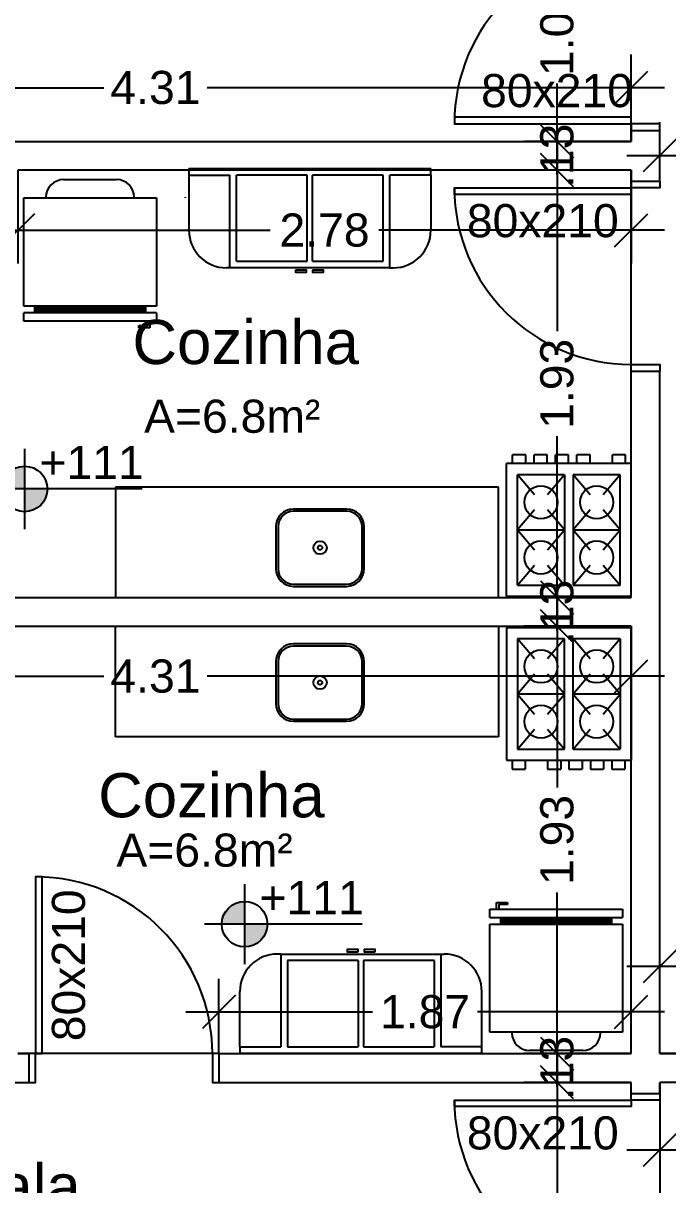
# Model space of a CAD drawing. Extents: x -120 to 178, y 5 to 129.
# Drawn here: x 14.4 to 17.32, y 86.52 to 91.78 of the extents above; entities that cross this region are included whole.
import ezdxf
from ezdxf.enums import TextEntityAlignment as Align

# ---------------------------------------------------------------- set-up
doc = ezdxf.new("R2010")
doc.units = 0
doc.header["$MEASUREMENT"] = 0
doc.layers.get('0').update_dxf_attribs({"linetype": 'CONTINUOUS'})
doc.layers.get('DEFPOINTS').update_dxf_attribs({"linetype": 'CONTINUOUS'})
for name, color, linetype in [('cota', 1, 'CONTINUOUS'), ('janela-porta', 6, 'CONTINUOUS'), ('moveis', 253, 'CONTINUOUS'), ('nivel', 4, 'CONTINUOUS'), ('parede', 2, 'CONTINUOUS'), ('piso', 4, 'CONTINUOUS'), ('texto', 7, 'CONTINUOUS'), ('vegetacao', 82, 'CONTINUOUS')]:
    doc.layers.add(name, color=color, linetype=linetype)
doc.styles.get("Standard").update_dxf_attribs({"font": 'arial.ttf'})
doc.dimstyles.new('cotass', dxfattribs={"dimtxt": 0.15, "dimasz": 0.15, "dimexe": 0.15, "dimexo": 0, "dimgap": 0.05, "dimtad": 0, "dimzin": 4, "dimdsep": 46, "dimtxsty": 'Standard', "dimblk": 'OBLIQUE', "dimcen": 0, "dimdle": 0.15, "dimclrd": 256, "dimclrt": 4, "dimadec": 0, "dimazin": 1, "dimtfac": 1, "dimtix": 1, "dimtofl": 0, "dimtmove": 0, "dimatfit": 3, "dimldrblk": 'OPEN30', "dimfxl": 0, "dimtolj": 1, "dimtzin": 0, "dimlwd": -1, "dimarcsym": 0})

# ---------------------------------------------------------------- blocks, each defined once
blk = doc.blocks.new('_Oblique')
at = {"color": 0, "linetype": 'ByBlock', "lineweight": -2}
blk.add_line((-0.5, -0.5), (0.5, 0.5), dxfattribs=at)
blk = doc.blocks.new('*D91')
at = {"layer": 'cota', "transparency": 16777216}
for p, q in [((16.8189, 87.1337), (16.8189, 85.4135)), ((16.8189, 83.2037), (16.8189, 84.9239))]:
    blk.add_line(p, q, dxfattribs=at)
at = {"layer": 'cota', "color": 0, "lineweight": -2, "transparency": 16777216}
for p, q in [((17.1544, 86.9837), (16.6689, 86.9837)), ((17.1544, 83.3537), (16.6689, 83.3537))]:
    blk.add_line(p, q, dxfattribs=at)
at = {"layer": 'DEFPOINTS', "color": 0, "transparency": 16777216}
for p in [(16.8189, 86.9837), (17.1544, 86.9837), (17.1544, 83.3537)]:
    blk.add_point(p, dxfattribs=at)
at = {"layer": 'cota', "transparency": 16777216, "xscale": 0.15, "yscale": 0.15, "zscale": 0.15}
for p, rotation in [((16.8189, 86.9837), 90), ((16.8189, 83.3537), 270)]:
    blk.add_blockref('_Oblique', p, dxfattribs=dict(at, rotation=rotation))
at = {"layer": 'cota', "color": 4, "transparency": 16777216, "insert": (16.8189, 85.1687), "char_height": 0.15, "attachment_point": 5, "rotation": 90}
blk.add_mtext('\\A1;3.63', dxfattribs=at)
blk = doc.blocks.new('_Open30')
at = {"color": 0, "linetype": 'ByBlock', "lineweight": -2}
for p, q in [((-1, 0.268), (0, 0)), ((0, 0), (-1, -0.268)), ((0, 0), (-1, 0))]:
    blk.add_line(p, q, dxfattribs=at)
blk = doc.blocks.new('*D92')
at = {"layer": 'cota', "transparency": 16777216}
for p, q in [((16.8189, 87.1137), (16.8189, 87.2637)), ((16.8189, 86.9837), (16.8189, 86.8337))]:
    blk.add_line(p, q, dxfattribs=at)
at = {"layer": 'cota', "color": 0, "lineweight": -2, "transparency": 16777216}
for p, q in [((17.1544, 87.1137), (16.6689, 87.1137)), ((17.1544, 86.9837), (16.6689, 86.9837))]:
    blk.add_line(p, q, dxfattribs=at)
at = {"layer": 'DEFPOINTS', "color": 0, "transparency": 16777216}
for p in [(16.8189, 87.1137), (17.1544, 87.1137), (17.1544, 86.9837)]:
    blk.add_point(p, dxfattribs=at)
at = {"layer": 'cota', "transparency": 16777216, "xscale": 0.15, "yscale": 0.15, "zscale": 0.15}
for p, rotation in [((16.8189, 87.1137), 270), ((16.8189, 86.9837), 90)]:
    blk.add_blockref('_Oblique', p, dxfattribs=dict(at, rotation=rotation))
at = {"layer": 'cota', "color": 4, "transparency": 16777216, "insert": (16.8189, 87.0487), "char_height": 0.15, "attachment_point": 5, "rotation": 90}
blk.add_mtext('\\A1;.13', dxfattribs=at)
blk = doc.blocks.new('*D93')
at = {"layer": 'cota', "transparency": 16777216}
for p, q in [((16.8189, 89.1987), (16.8189, 88.319)), ((16.8189, 86.9637), (16.8189, 87.8435))]:
    blk.add_line(p, q, dxfattribs=at)
at = {"layer": 'cota', "color": 0, "lineweight": -2, "transparency": 16777216}
for p, q in [((17.1544, 89.0487), (16.6689, 89.0487)), ((17.1544, 87.1137), (16.6689, 87.1137))]:
    blk.add_line(p, q, dxfattribs=at)
at = {"layer": 'DEFPOINTS', "color": 0, "transparency": 16777216}
for p in [(16.8189, 89.0487), (17.1544, 89.0487), (17.1544, 87.1137)]:
    blk.add_point(p, dxfattribs=at)
at = {"layer": 'cota', "transparency": 16777216, "xscale": 0.15, "yscale": 0.15, "zscale": 0.15}
for p, rotation in [((16.8189, 89.0487), 90), ((16.8189, 87.1137), 270)]:
    blk.add_blockref('_Oblique', p, dxfattribs=dict(at, rotation=rotation))
at = {"layer": 'cota', "color": 4, "transparency": 16777216, "insert": (16.8189, 88.0812), "char_height": 0.15, "attachment_point": 5, "rotation": 90}
blk.add_mtext('\\A1;1.93', dxfattribs=at)
blk = doc.blocks.new('*D94')
at = {"layer": 'cota', "transparency": 16777216}
for p, q in [((16.8189, 89.1787), (16.8189, 89.3287)), ((16.8189, 89.0487), (16.8189, 88.8987))]:
    blk.add_line(p, q, dxfattribs=at)
at = {"layer": 'cota', "color": 0, "lineweight": -2, "transparency": 16777216}
for p, q in [((17.1544, 89.1787), (16.6689, 89.1787)), ((17.1544, 89.0487), (16.6689, 89.0487))]:
    blk.add_line(p, q, dxfattribs=at)
at = {"layer": 'DEFPOINTS', "color": 0, "transparency": 16777216}
for p in [(16.8189, 89.1787), (17.1544, 89.1787), (17.1544, 89.0487)]:
    blk.add_point(p, dxfattribs=at)
at = {"layer": 'cota', "transparency": 16777216, "xscale": 0.15, "yscale": 0.15, "zscale": 0.15}
for p, rotation in [((16.8189, 89.1787), 270), ((16.8189, 89.0487), 90)]:
    blk.add_blockref('_Oblique', p, dxfattribs=dict(at, rotation=rotation))
at = {"layer": 'cota', "color": 4, "transparency": 16777216, "insert": (16.8189, 89.1137), "char_height": 0.15, "attachment_point": 5, "rotation": 90}
blk.add_mtext('\\A1;.13', dxfattribs=at)
blk = doc.blocks.new('*D95')
at = {"layer": 'cota', "transparency": 16777216}
for p, q in [((16.8189, 91.2637), (16.8189, 90.384)), ((16.8189, 89.0287), (16.8189, 89.9085))]:
    blk.add_line(p, q, dxfattribs=at)
at = {"layer": 'cota', "color": 0, "lineweight": -2, "transparency": 16777216}
for p, q in [((17.1544, 91.1137), (16.6689, 91.1137)), ((17.1544, 89.1787), (16.6689, 89.1787))]:
    blk.add_line(p, q, dxfattribs=at)
at = {"layer": 'DEFPOINTS', "color": 0, "transparency": 16777216}
for p in [(16.8189, 91.1137), (17.1544, 91.1137), (17.1544, 89.1787)]:
    blk.add_point(p, dxfattribs=at)
at = {"layer": 'cota', "transparency": 16777216, "xscale": 0.15, "yscale": 0.15, "zscale": 0.15}
for p, rotation in [((16.8189, 91.1137), 90), ((16.8189, 89.1787), 270)]:
    blk.add_blockref('_Oblique', p, dxfattribs=dict(at, rotation=rotation))
at = {"layer": 'cota', "color": 4, "transparency": 16777216, "insert": (16.8189, 90.1462), "char_height": 0.15, "attachment_point": 5, "rotation": 90}
blk.add_mtext('\\A1;1.93', dxfattribs=at)
blk = doc.blocks.new('*D96')
at = {"layer": 'cota', "transparency": 16777216}
for p, q in [((16.8189, 91.2437), (16.8189, 91.3937)), ((16.8189, 91.1137), (16.8189, 90.9637))]:
    blk.add_line(p, q, dxfattribs=at)
at = {"layer": 'cota', "color": 0, "lineweight": -2, "transparency": 16777216}
for p, q in [((17.1544, 91.2437), (16.6689, 91.2437)), ((17.1544, 91.1137), (16.6689, 91.1137))]:
    blk.add_line(p, q, dxfattribs=at)
at = {"layer": 'DEFPOINTS', "color": 0, "transparency": 16777216}
for p in [(16.8189, 91.2437), (17.1544, 91.2437), (17.1544, 91.1137)]:
    blk.add_point(p, dxfattribs=at)
at = {"layer": 'cota', "transparency": 16777216, "xscale": 0.15, "yscale": 0.15, "zscale": 0.15}
for p, rotation in [((16.8189, 91.2437), 270), ((16.8189, 91.1137), 90)]:
    blk.add_blockref('_Oblique', p, dxfattribs=dict(at, rotation=rotation))
at = {"layer": 'cota', "color": 4, "transparency": 16777216, "insert": (16.8189, 91.1787), "char_height": 0.15, "attachment_point": 5, "rotation": 90}
blk.add_mtext('\\A1;.13', dxfattribs=at)
blk = doc.blocks.new('*D97')
at = {"layer": 'cota', "transparency": 16777216}
for p, q in [((16.8189, 92.3937), (16.8189, 91.9812)), ((16.8189, 91.0937), (16.8189, 91.5062))]:
    blk.add_line(p, q, dxfattribs=at)
at = {"layer": 'cota', "color": 0, "lineweight": -2, "transparency": 16777216}
for p, q in [((17.1544, 92.2437), (16.6689, 92.2437)), ((17.1544, 91.2437), (16.6689, 91.2437))]:
    blk.add_line(p, q, dxfattribs=at)
at = {"layer": 'DEFPOINTS', "color": 0, "transparency": 16777216}
for p in [(16.8189, 92.2437), (17.1544, 92.2437), (17.1544, 91.2437)]:
    blk.add_point(p, dxfattribs=at)
at = {"layer": 'cota', "transparency": 16777216, "xscale": 0.15, "yscale": 0.15, "zscale": 0.15}
for p, rotation in [((16.8189, 92.2437), 90), ((16.8189, 91.2437), 270)]:
    blk.add_blockref('_Oblique', p, dxfattribs=dict(at, rotation=rotation))
at = {"layer": 'cota', "color": 4, "transparency": 16777216, "insert": (16.8189, 91.7437), "char_height": 0.15, "attachment_point": 5, "rotation": 90}
blk.add_mtext('\\A1;1.00', dxfattribs=at)
blk = doc.blocks.new('*D103')
at = {"layer": 'cota', "color": 0, "lineweight": -2, "transparency": 16777216}
for p, q in [((12.8493, 91.2437), (12.8493, 91.6369)), ((17.1544, 91.2437), (17.1544, 91.6369))]:
    blk.add_line(p, q, dxfattribs=at)
at = {"layer": 'cota', "transparency": 16777216}
for p, q in [((12.6993, 91.4869), (14.7685, 91.4869)), ((17.3044, 91.4869), (15.2352, 91.4869))]:
    blk.add_line(p, q, dxfattribs=at)
at = {"layer": 'DEFPOINTS', "color": 0, "transparency": 16777216}
for p in [(12.8493, 91.4869), (12.8493, 91.2437), (17.1544, 91.2437)]:
    blk.add_point(p, dxfattribs=at)
at = {"layer": 'cota', "transparency": 16777216, "xscale": 0.15, "yscale": 0.15, "zscale": 0.15, "rotation": 180}
blk.add_blockref('_Oblique', (12.8493, 91.4869), dxfattribs=at)
at = {"layer": 'cota', "transparency": 16777216, "xscale": 0.15, "yscale": 0.15, "zscale": 0.15}
blk.add_blockref('_Oblique', (17.1544, 91.4869), dxfattribs=at)
at = {"layer": 'cota', "color": 4, "transparency": 16777216, "insert": (15.0018, 91.4869), "char_height": 0.15, "attachment_point": 5}
blk.add_mtext('\\A1;4.31', dxfattribs=at)
blk = doc.blocks.new('*D201')
at = {"layer": 'cota', "color": 0, "lineweight": -2, "transparency": 16777216}
for p, q in [((17.2843, 86.9837), (17.2843, 86.5277)), ((20.0894, 86.9837), (20.0894, 86.5277))]:
    blk.add_line(p, q, dxfattribs=at)
at = {"layer": 'cota', "transparency": 16777216}
for p, q in [((17.1343, 86.6777), (18.4552, 86.6777)), ((20.2394, 86.6777), (18.9185, 86.6777))]:
    blk.add_line(p, q, dxfattribs=at)
at = {"layer": 'DEFPOINTS', "color": 0, "transparency": 16777216}
for p in [(17.2843, 86.9837), (20.0894, 86.9837), (20.0894, 86.6777)]:
    blk.add_point(p, dxfattribs=at)
at = {"layer": 'cota', "transparency": 16777216, "xscale": 0.15, "yscale": 0.15, "zscale": 0.15, "rotation": 180}
blk.add_blockref('_Oblique', (17.2843, 86.6777), dxfattribs=at)
at = {"layer": 'cota', "transparency": 16777216, "xscale": 0.15, "yscale": 0.15, "zscale": 0.15}
blk.add_blockref('_Oblique', (20.0894, 86.6777), dxfattribs=at)
at = {"layer": 'cota', "color": 4, "transparency": 16777216, "insert": (18.6868, 86.6777), "char_height": 0.15, "attachment_point": 5}
blk.add_mtext('\\A1;2.81', dxfattribs=at)
blk = doc.blocks.new('*D220')
at = {"layer": 'cota', "transparency": 16777216}
for p, q in [((17.6394, 92.3937), (17.6394, 89.9235)), ((17.6394, 86.9637), (17.6394, 89.4339))]:
    blk.add_line(p, q, dxfattribs=at)
at = {"layer": 'cota', "color": 0, "lineweight": -2, "transparency": 16777216}
for p, q in [((17.2843, 92.2437), (17.7894, 92.2437)), ((17.2843, 87.1137), (17.7894, 87.1137))]:
    blk.add_line(p, q, dxfattribs=at)
at = {"layer": 'DEFPOINTS', "color": 0, "transparency": 16777216}
for p in [(17.2843, 92.2437), (17.2843, 87.1137), (17.6394, 87.1137)]:
    blk.add_point(p, dxfattribs=at)
at = {"layer": 'cota', "transparency": 16777216, "xscale": 0.15, "yscale": 0.15, "zscale": 0.15}
for p, rotation in [((17.6394, 92.2437), 90), ((17.6394, 87.1137), 270)]:
    blk.add_blockref('_Oblique', p, dxfattribs=dict(at, rotation=rotation))
at = {"layer": 'cota', "color": 4, "transparency": 16777216, "insert": (17.6394, 89.6787), "char_height": 0.15, "attachment_point": 5, "rotation": 90}
blk.add_mtext('\\A1;5.13', dxfattribs=at)
blk = doc.blocks.new('*D227')
at = {"layer": 'cota', "color": 0, "lineweight": -2, "transparency": 16777216}
for p, q in [((12.8493, 89.0487), (12.8493, 88.6722)), ((17.1544, 89.0487), (17.1544, 88.6722))]:
    blk.add_line(p, q, dxfattribs=at)
at = {"layer": 'cota', "transparency": 16777216}
for p, q in [((12.6993, 88.8222), (14.7685, 88.8222)), ((17.3044, 88.8222), (15.2352, 88.8222))]:
    blk.add_line(p, q, dxfattribs=at)
at = {"layer": 'DEFPOINTS', "color": 0, "transparency": 16777216}
for p in [(12.8493, 89.0487), (17.1544, 89.0487), (17.1544, 88.8222)]:
    blk.add_point(p, dxfattribs=at)
at = {"layer": 'cota', "transparency": 16777216, "xscale": 0.15, "yscale": 0.15, "zscale": 0.15, "rotation": 180}
blk.add_blockref('_Oblique', (12.8493, 88.8222), dxfattribs=at)
at = {"layer": 'cota', "transparency": 16777216, "xscale": 0.15, "yscale": 0.15, "zscale": 0.15}
blk.add_blockref('_Oblique', (17.1544, 88.8222), dxfattribs=at)
at = {"layer": 'cota', "color": 4, "transparency": 16777216, "insert": (15.0018, 88.8222), "char_height": 0.15, "attachment_point": 5}
blk.add_mtext('\\A1;4.31', dxfattribs=at)
blk = doc.blocks.new('*D233')
at = {"layer": 'cota', "color": 0, "lineweight": -2, "transparency": 16777216}
for p, q in [((15.2893, 87.1137), (15.2893, 87.4528)), ((17.1544, 87.1137), (17.1544, 87.4528))]:
    blk.add_line(p, q, dxfattribs=at)
at = {"layer": 'cota', "transparency": 16777216}
for p, q in [((15.1393, 87.3028), (15.9841, 87.3028)), ((17.3044, 87.3028), (16.4596, 87.3028))]:
    blk.add_line(p, q, dxfattribs=at)
at = {"layer": 'DEFPOINTS', "color": 0, "transparency": 16777216}
for p in [(17.1544, 87.3028), (15.2893, 87.1137), (17.1544, 87.1137)]:
    blk.add_point(p, dxfattribs=at)
at = {"layer": 'cota', "transparency": 16777216, "xscale": 0.15, "yscale": 0.15, "zscale": 0.15, "rotation": 180}
blk.add_blockref('_Oblique', (15.2893, 87.3028), dxfattribs=at)
at = {"layer": 'cota', "transparency": 16777216, "xscale": 0.15, "yscale": 0.15, "zscale": 0.15}
blk.add_blockref('_Oblique', (17.1544, 87.3028), dxfattribs=at)
at = {"layer": 'cota', "color": 4, "transparency": 16777216, "insert": (16.2218, 87.3028), "char_height": 0.15, "attachment_point": 5}
blk.add_mtext('\\A1;1.87', dxfattribs=at)
blk = doc.blocks.new('*D266')
at = {"layer": 'cota', "color": 0, "lineweight": -2, "transparency": 16777216}
for p, q in [((14.3793, 91.1137), (14.3793, 90.6914)), ((17.1544, 91.1137), (17.1544, 90.6914))]:
    blk.add_line(p, q, dxfattribs=at)
at = {"layer": 'cota', "transparency": 16777216}
for p, q in [((14.2293, 90.8414), (15.5206, 90.8414)), ((17.3044, 90.8414), (16.0131, 90.8414))]:
    blk.add_line(p, q, dxfattribs=at)
at = {"layer": 'DEFPOINTS', "color": 0, "transparency": 16777216}
for p in [(14.3793, 91.1137), (17.1544, 91.1137), (17.1544, 90.8414)]:
    blk.add_point(p, dxfattribs=at)
at = {"layer": 'cota', "transparency": 16777216, "xscale": 0.15, "yscale": 0.15, "zscale": 0.15, "rotation": 180}
blk.add_blockref('_Oblique', (14.3793, 90.8414), dxfattribs=at)
at = {"layer": 'cota', "transparency": 16777216, "xscale": 0.15, "yscale": 0.15, "zscale": 0.15}
blk.add_blockref('_Oblique', (17.1544, 90.8414), dxfattribs=at)
at = {"layer": 'cota', "color": 4, "transparency": 16777216, "insert": (15.7668, 90.8414), "char_height": 0.15, "attachment_point": 5}
blk.add_mtext('\\A1;2.78', dxfattribs=at)
blk = doc.blocks.new('*D274')
at = {"layer": 'cota', "color": 0, "lineweight": -2, "transparency": 16777216}
for p, q in [((17.2843, 87.1137), (17.2843, 87.6592)), ((20.2594, 87.1137), (20.2594, 87.6592))]:
    blk.add_line(p, q, dxfattribs=at)
at = {"layer": 'cota', "transparency": 16777216}
for p, q in [((17.1343, 87.5092), (18.5256, 87.5092)), ((20.4094, 87.5092), (19.0181, 87.5092))]:
    blk.add_line(p, q, dxfattribs=at)
at = {"layer": 'DEFPOINTS', "color": 0, "transparency": 16777216}
for p in [(20.2594, 87.5092), (17.2843, 87.1137), (20.2594, 87.1137)]:
    blk.add_point(p, dxfattribs=at)
at = {"layer": 'cota', "transparency": 16777216, "xscale": 0.15, "yscale": 0.15, "zscale": 0.15, "rotation": 180}
blk.add_blockref('_Oblique', (17.2843, 87.5092), dxfattribs=at)
at = {"layer": 'cota', "transparency": 16777216, "xscale": 0.15, "yscale": 0.15, "zscale": 0.15}
blk.add_blockref('_Oblique', (20.2594, 87.5092), dxfattribs=at)
at = {"layer": 'cota', "color": 4, "transparency": 16777216, "insert": (18.7719, 87.5092), "char_height": 0.15, "attachment_point": 5}
blk.add_mtext('\\A1;2.98', dxfattribs=at)
blk = doc.blocks.new('*D278')
at = {"layer": 'cota', "color": 0, "lineweight": -2, "transparency": 16777216}
for p, q in [((18.2794, 91.4137), (18.2794, 91.0306)), ((17.2843, 91.1137), (17.2843, 91.3306))]:
    blk.add_line(p, q, dxfattribs=at)
at = {"layer": 'cota', "transparency": 16777216}
for p, q in [((17.1343, 91.1806), (17.5444, 91.1806)), ((18.4294, 91.1806), (18.0194, 91.1806))]:
    blk.add_line(p, q, dxfattribs=at)
at = {"layer": 'DEFPOINTS', "color": 0, "transparency": 16777216}
for p in [(18.2794, 91.4137), (17.2843, 91.1806), (17.2843, 91.1137)]:
    blk.add_point(p, dxfattribs=at)
at = {"layer": 'cota', "transparency": 16777216, "xscale": 0.15, "yscale": 0.15, "zscale": 0.15, "rotation": 180}
blk.add_blockref('_Oblique', (17.2843, 91.1806), dxfattribs=at)
at = {"layer": 'cota', "transparency": 16777216, "xscale": 0.15, "yscale": 0.15, "zscale": 0.15}
blk.add_blockref('_Oblique', (18.2794, 91.1806), dxfattribs=at)
at = {"layer": 'cota', "color": 4, "transparency": 16777216, "insert": (17.7819, 91.1806), "char_height": 0.15, "attachment_point": 5}
blk.add_mtext('\\A1;1.00', dxfattribs=at)
blk = doc.blocks.new('NIVEL')
at = {"layer": 'nivel'}
h = blk.add_hatch(color=256, dxfattribs=at)
h.paths.add_polyline_path([(0, 0.1375, 0.414214), (-0.1375, 0), (0, 0)])
h.paths.add_polyline_path([(0, 0), (0, -0.1375, 0.414214), (0.1375, 0)])
for p, q in [((0, 0.2417), (0, -0.2417)), ((0.7095, 0), (-0.2418, 0))]:
    blk.add_line(p, q, dxfattribs=at)
blk.add_circle((0, 0), 0.1375, dxfattribs=at)

msp = doc.modelspace()

# ---------------------------------------------------------------- hatches: boundary and pattern name
at = {"layer": 'vegetacao'}
h = msp.add_hatch(dxfattribs=at)
h.set_pattern_fill('ANGLE', color=256, scale=2, style=0)
h.set_pattern_definition([(0, (4.21934, 69.4), (0, 0.55), [0.4, -0.15]), (90, (4.21934, 69.4), (-0.55, 3e-17), [0.4, -0.15])])
edge = h.paths.add_edge_path()
edge.add_line((33.5894, 75.9237), (33.5894, 116.2837))
edge.add_line((33.5894, 116.2837), (9.8693, 116.2837))
edge.add_line((9.8693, 116.2837), (9.8693, 110.2837))
edge.add_line((9.8693, 110.2837), (27.5894, 110.2837))
edge.add_arc((27.5894, 107.2837), 3, 0, 90, ccw=False)
edge.add_line((30.5894, 107.2837), (30.5894, 75.9237))
edge.add_line((30.5894, 75.9237), (33.5894, 75.9237))
h = msp.add_hatch(dxfattribs=at)
h.set_pattern_fill('TRACOS2', color=256, scale=2, style=0)
h.set_pattern_definition([(0, (1.44, 0.96), (0.88, 1.52), [0.08, -1.34, 0.06, -0.58, 0.12, -1.42]), (5, (0.54, 1.68), (0.787509, 1.554551), [0.16, -1.34, 0.12, -0.58, 0.24, -1.42]), (10, (1.06, 1.78), (0.53784, 1.902295), [0.14, -0.34, 0.18, -1.06, 0.1, -1.32]), (15, (0.7, 1.96), (0.450046, 1.797737), [0.28, -0.34, 0.3, -1.06, 0.22, -1.32]), (20, (0.86, 1.14), (0.889806, 1.473175), [0.16, -1.1, 0.14, -0.82, 0.1, -0.64]), (25, (1.14, 0.86), (0.9972314, 1.458057), [0.22, -1.1, 0.28, -0.82, 0.24, -0.64]), (30, (1.44, 1.02), (-0.146462, 1.69368), [0.1, -0.66, 0.08, -0.98, 0.06, -1.3]), (35, (0.54, 0.3), (0.148824, 1.9842), [0.22, -0.66, 0.16, -0.98, 0.12, -1.3]), (40, (0.88, 1.46), (0.225573, 1.442469), [0.08, -0.88, 0.06, -0.56, 0.16, -1.02]), (45, (0.88, 0.74), (-0.410122, 1.965757), [0.16, -0.88, 0.12, -0.56, 0.3, -1.02]), (50, (1.18, 0.74), (-0.534986, 1.571557), [0.04, -0.74, 0.1, -1.22, 0.12, -0.62]), (60, (1.24, 0.88), (-0.663154, 1.491384), [0.1, -0.82, 0.04, -0.96, 0.08, -0.74]), (65, (0.52, 0.88), (-0.486328, 2.080453), [0.22, -0.82, 0.08, -0.96, 0.16, -0.74]), (70, (1.02, 0.64), (-0.732615, 1.437246), [0.06, -0.38, 0.12, -0.64, 0.08, -0.88]), (75, (0.3, 0.46), (-1.550558, 1.554275), [0.12, -0.38, 0.24, -0.64, 0.16, -0.88]), (80, (1.12, 1.82), (-1.390436, 1.09813), [0.14, -0.88, 0.06, -1.04, 0.12, -0.98]), (85, (1.3, 0.38), (-1.660168, 0.988455), [0.28, -0.88, 0.12, -1.04, 0.24, -0.98]), (90, (1.24, 0.96), (-1.76, 0.74), [0.12, -0.62, 0.08, -1.22, 0.04, -1.24]), (95, (0.52, 1.68), (-1.88055, 1.30105), [0.24, -0.62, 0.08, -1.22, 0.08, -1.24]), (100, (0.92, 1.58), (-1.653143, 0.967635), [0.14, -0.78, 0.12, -0.64, 0.14, -1.46]), (105, (1.28, 1.94), (-1.731187, 0.819872), [0.28, -0.78, 0.24, -0.64, 0.28, -1.46]), (110, (0.78, 0.44), (-1.602936, 0.544608), [0.16, -0.52, 0.08, -1.06, 0.12, -1.16]), (115, (1.86, 0.44), (-1.644302, 0.40283), [0.3, -0.52, 0.16, -1.06, 0.24, -1.16]), (120, (0.24, 0.68), (-1.911, 0.189948), [0.1, -1.34, 0.12, -0.62, 0.14, -0.82]), (125, (0.42, 0.86), (-2.170974, 0.066875), [0.22, -1.34, 0.24, -0.62, 0.28, -0.82]), (130, (0.68, 0.24), (-1.860718, 0.475107), [0.06, -0.44, 0.08, -0.86, 0.16, -1.12]), (135, (0.86, 0.42), (-2.149605, 0.311127), [0.12, -0.44, 0.16, -0.86, 0.3, -1.12]), (140, (0.08, 1.84), (-1.470646, -0.228038), [0.12, -0.72, 0.14, -0.62, 0.08, -0.84]), (145, (0.88, 0.58), (-1.548418, -0.502793), [0.24, -0.72, 0.28, -0.62, 0.16, -0.84]), (150, (1.74, 0.12), (-1.3655, -0.805115), [0.08, -0.56, 0.16, -1.24, 0.14, -1.14]), (155, (1.56, 1.22), (-1.77954, -0.692849), [0.16, -0.56, 0.3, -1.24, 0.28, -1.14]), (160, (0.42, 1.24), (-1.586007, -1.082858), [0.12, -0.84, 0.1, -0.76, 0.08, -1.22]), (165, (0.24, 0.52), (-1.70605, -1.344246), [0.24, -0.84, 0.22, -0.76, 0.16, -1.22]), (170, (0.54, 0.76), (-1.437627, -1.127488), [0.18, -0.66, 0.12, -0.9, 0.16, -0.88]), (175, (1.44, 1.66), (-1.365265, -1.607125), [0.22, -0.66, 0.24, -0.9, 0.26, -0.88])])
h.paths.add_polyline_path([(30.5894, 107.2837, 0.414214), (27.5894, 110.2837), (22.2544, 110.2837), (22.2544, 110.1037), (21.7193, 110.1037), (21.7193, 110.0037), (22.2544, 110.0037), (22.2544, 109.4037), (21.7193, 109.4037), (21.7193, 109.3037), (22.2544, 109.3037), (22.2544, 108.7037), (21.7193, 108.7037), (21.7193, 108.6037), (22.2544, 108.6037), (22.2544, 108.0037), (21.7193, 108.0037), (21.7193, 107.9037), (22.2544, 107.9037), (22.2544, 107.3037), (21.7193, 107.3037), (21.7193, 107.2037), (22.2544, 107.2037), (22.2544, 106.6037), (21.7193, 106.6037), (21.7193, 106.5037), (22.2544, 106.5037), (22.2544, 105.9037), (21.7193, 105.9037), (21.7193, 105.8037), (22.2544, 105.8037), (22.2544, 105.2037), (21.7193, 105.2037), (21.7193, 105.1037), (22.2544, 105.1037), (22.2544, 104.5037), (21.7193, 104.5037), (21.7193, 104.4037), (22.2544, 104.4037), (22.2544, 103.8037), (21.7193, 103.8037), (21.7193, 103.7037), (22.2544, 103.7037), (22.2544, 103.1037), (21.7193, 103.1037), (21.7193, 103.0037), (22.2544, 103.0037), (22.2544, 102.4037), (21.7193, 102.4037), (21.7193, 102.3037), (22.2544, 102.3037), (22.2544, 101.7037), (21.7193, 101.7037), (21.7193, 101.6037), (22.2544, 101.6037), (22.2544, 101.0037), (21.7193, 101.0037), (21.7193, 100.9037), (22.2544, 100.9037), (22.2544, 100.3037), (21.7193, 100.3037), (21.7193, 100.2037), (22.2544, 100.2037), (22.2544, 99.6037), (21.7193, 99.6037), (21.7193, 99.5037), (22.2544, 99.5037), (22.2544, 98.9037), (21.7193, 98.9037), (21.7193, 98.8037), (22.2544, 98.8037), (22.2544, 98.2037), (21.7193, 98.2037), (21.7193, 98.1037), (22.2544, 98.1037), (22.2544, 97.5037), (21.7193, 97.5037), (21.7193, 97.4037), (22.2544, 97.4037), (22.2544, 96.8037), (21.7193, 96.8037), (21.7193, 96.7037), (22.2544, 96.7037), (22.2544, 96.1037), (21.7193, 96.1037), (21.7193, 96.0037), (22.8493, 96.0037), (22.8493, 95.8037), (22.8493, 91.5437), (24.8993, 91.5437), (24.8993, 93.8737), (30.5894, 93.8737)])
h.paths.add_polyline_path([(24.2984, 94.5903, -0.414176), (24.5371, 94.3516, -0.414204), (24.6245, 94.0256, -0.41425), (24.5371, 93.6994, -0.414199), (24.2984, 93.4607, -0.414161), (23.9722, 93.3733, -0.414161), (23.6461, 93.4607, -0.414199), (23.4074, 93.6994, -0.414204), (23.32, 94.0255, -0.414204), (23.4074, 94.3517, -0.414176), (23.6461, 94.5904, -0.414178), (23.9722, 94.6778, -0.414224)], flags=16)
h.paths.add_polyline_path([(24.2984, 92.8312, -0.414176), (24.5371, 92.5925, -0.414204), (24.6245, 92.2664, -0.414264), (24.5371, 91.9402, -0.567356), (24.2984, 92.0015, -0.414148), (23.9722, 91.9141, -0.41415), (23.6461, 92.0015, -0.567359), (23.4074, 91.9402, -0.414218), (23.32, 92.2664, -0.414204), (23.4074, 92.5925, -0.414176), (23.6461, 92.8312, -0.414178), (23.9722, 92.9186, -0.414224)], flags=16)
h.paths.add_polyline_path([(21.0544, 105.8037), (21.7193, 105.8037), (21.7193, 105.9037), (21.0544, 105.9037), (21.0544, 106.5037), (21.7193, 106.5037), (21.7193, 106.6037), (21.0544, 106.6037), (21.0544, 107.2037), (21.7193, 107.2037), (21.7193, 107.3037), (21.0544, 107.3037), (21.0544, 107.9037), (21.7193, 107.9037), (21.7193, 108.0037), (21.0544, 108.0037), (21.0544, 108.6037), (21.7193, 108.6037), (21.7193, 108.7037), (21.0544, 108.7037), (21.0544, 109.3037), (21.7193, 109.3037), (21.7193, 109.4037), (21.0544, 109.4037), (21.0544, 110.0037), (21.7193, 110.0037), (21.7193, 110.1037), (21.0544, 110.1037), (21.0544, 110.2837), (12.3693, 110.2837), (12.3693, 105.2837), (9.8693, 105.2837), (9.8693, 96.0037), (10.8693, 96.0037), (21.7193, 96.0037), (21.7193, 96.1037), (21.0544, 96.1037), (21.0544, 96.7037), (21.7193, 96.7037), (21.7193, 96.8037), (21.0544, 96.8037), (21.0544, 97.4037), (21.7193, 97.4037), (21.7193, 97.5037), (21.0544, 97.5037), (21.0544, 98.1037), (21.7193, 98.1037), (21.7193, 98.2037), (21.0544, 98.2037), (21.0544, 98.8037), (21.7193, 98.8037), (21.7193, 98.9037), (21.0544, 98.9037), (21.0544, 99.5037), (21.7193, 99.5037), (21.7193, 99.6037), (21.0544, 99.6037), (21.0544, 100.2037), (21.7193, 100.2037), (21.7193, 100.3037), (21.0544, 100.3037), (21.0544, 100.9037), (21.7193, 100.9037), (21.7193, 101.0037), (21.0544, 101.0037), (21.0544, 101.6037), (21.7193, 101.6037), (21.7193, 101.7037), (21.0544, 101.7037), (21.0544, 102.3037), (21.7193, 102.3037), (21.7193, 102.4037), (21.0544, 102.4037), (21.0544, 103.0037), (21.7193, 103.0037), (21.7193, 103.1037), (21.0544, 103.1037), (21.0544, 103.7037), (21.7193, 103.7037), (21.7193, 103.8037), (21.0544, 103.8037), (21.0544, 104.4037), (21.7193, 104.4037), (21.7193, 104.5037), (21.0544, 104.5037), (21.0544, 105.1037), (21.7193, 105.1037), (21.7193, 105.2037), (21.0544, 105.2037)])
h.paths.add_polyline_path([(20.3973, 100.5286, -1), (14.3532, 100.5286, -1)], flags=16)
h.paths.add_polyline_path([(19.0667, 102.3215), (19.2383, 102.3215, -0.423394), (19.2882, 102.27), (19.2882, 102.1094, -0.406511), (19.1725, 101.9884), (19.1725, 101.4366), (19.3225, 101.4366), (19.3225, 101.3966), (19.1725, 101.3966), (19.1725, 100.8449, -0.406511), (19.2882, 100.7239), (19.2882, 100.5633, -0.436482), (19.236, 100.5118), (19.0667, 100.5118, -0.414214), (19.0167, 100.5618), (19.0167, 100.7239, -0.406452), (19.1325, 100.8449), (19.1325, 101.3966), (18.7368, 101.3966), (18.7368, 100.8449, 0.003327), (18.7352, 100.8449), (18.6984, 100.8449, 0.405123), (18.5811, 100.726), (18.5811, 100.5618, 0.41421), (18.6311, 100.5118, 0.000003), (18.6311, 100.5118, -0.414214), (18.5811, 100.5618), (18.5811, 100.7239, -0.406511), (18.6968, 100.8449), (18.6968, 101.3966), (18.3011, 101.3966), (18.3011, 100.8449, -0.406511), (18.4169, 100.7239), (18.4169, 100.5633, -0.436482), (18.3647, 100.5118), (18.1954, 100.5118, -0.414214), (18.1454, 100.5618), (18.1454, 100.7239, -0.406452), (18.2611, 100.8449), (18.2611, 101.3966), (18.1111, 101.3966), (18.1111, 101.4366), (18.2611, 101.4366), (18.2611, 101.9884, -0.406452), (18.1454, 102.1094), (18.1454, 102.2715, -0.414214), (18.1954, 102.3215), (18.3669, 102.3215, -0.423394), (18.4169, 102.27), (18.4169, 102.1094, -0.406511), (18.3011, 101.9884), (18.3011, 101.4366), (18.6968, 101.4366), (18.6968, 101.9884, -0.406511), (18.5811, 102.1094), (18.5811, 102.2715, -0.414214), (18.6311, 102.3215), (18.8026, 102.3215, -0.414214), (18.8526, 102.2715, 0.414214), (18.8026, 102.3215), (18.6311, 102.3215, 0.414215), (18.5811, 102.2715, -0.000001), (18.5811, 102.2715), (18.5811, 102.1072, 0.405123), (18.6984, 101.9883), (18.7352, 101.9883, 0.003327), (18.7368, 101.9884), (18.7368, 101.4366), (19.1325, 101.4366), (19.1325, 101.9884, -0.406452), (19.0167, 102.1094), (19.0167, 102.2715, -0.414214)], flags=0)
h.paths.add_polyline_path([(18.8048, 100.5118), (18.8004, 100.5118, 0.022096)], flags=0)
h.paths.add_polyline_path([(16.5082, 100.763), (16.5082, 100.253), (14.7486, 100.253), (14.7486, 100.763)], flags=0)
h.paths.add_polyline_path([(15.2486, 100.733), (15.2486, 100.283), (14.7786, 100.283), (14.7786, 100.733)], flags=0)
h.paths.add_polyline_path([(17.1271, 99.4783, 0.161463), (16.864, 99.2019), (17.1271, 98.6557)], flags=0)
h.paths.add_polyline_path([(17.7633, 98.6557, -1), (16.4908, 98.6557, -1)], flags=0)
h.paths.add_polyline_path([(17.1271, 98.6557), (17.1271, 98.6557), (17.1271, 98.6557), (17.1271, 98.6557), (17.1271, 98.6557)], flags=0)

# ---------------------------------------------------------------- linework, layer by layer
at = {"layer": 'janela-porta', "color": 6, "linetype": 'Continuous'}
msp.add_line((15.2893, 87.1137), (15.2593, 87.1137), dxfattribs=at)
for points in [[(17.1544, 91.3237), (17.1544, 91.3537), (16.3544, 91.3537), (16.3544, 91.3237), (17.1544, 91.3237)], [(17.1544, 91.0337), (17.1544, 91.0037), (16.3544, 91.0037), (16.3544, 91.0337), (17.1544, 91.0337)], [(14.4593, 87.1137), (14.4893, 87.1137), (14.4893, 87.9137), (14.4593, 87.9137), (14.4593, 87.1137)], [(17.1544, 86.9037), (17.1544, 86.8737), (16.3544, 86.8737), (16.3544, 86.9037), (17.1544, 86.9037)]]:
    msp.add_lwpolyline(points, close=True, dxfattribs=at)
for points in [[(17.2843, 91.2937), (17.2843, 91.3237), (17.1544, 91.3237), (17.1544, 91.2937)], [(17.2843, 91.0637), (17.2843, 91.0337), (17.1544, 91.0337), (17.1544, 91.0637)], [(17.1544, 90.2037), (17.1544, 90.2337), (17.2843, 90.2337), (17.2843, 90.2037)], [(14.4293, 86.9837), (14.4593, 86.9837), (14.4593, 87.1137), (14.4293, 87.1137)], [(15.2893, 87.1137), (15.2593, 87.1137), (15.2593, 86.9837), (15.2893, 86.9837)], [(17.2843, 86.9337), (17.2843, 86.9037), (17.1544, 86.9037), (17.1544, 86.9337)]]:
    msp.add_lwpolyline(points, dxfattribs=at)
for centre, start, end in [((17.1544, 91.3237), 90, 180), ((17.1544, 91.0337), 180, 270), ((14.4593, 87.1137), 0, 90), ((17.1544, 86.9037), 180, 270)]:
    msp.add_arc(centre, 0.8, start, end, dxfattribs=at)
at = {"layer": 'moveis'}
for p, q in [((15.1532, 91.1214), (16.2478, 91.1214)), ((15.1532, 91.1214), (15.1532, 91.0914)), ((15.1532, 91.0914), (15.3382, 91.0914)), ((15.1532, 91.0914), (15.1532, 90.8414)), ((15.3382, 90.6714), (15.3382, 91.0914)), ((15.3682, 90.7013), (15.3682, 91.0914)), ((15.6882, 91.0914), (15.3682, 91.0914)), ((15.6882, 90.7013), (15.6882, 91.0914)), ((15.7128, 90.7013), (15.7128, 91.0914)), ((16.0328, 91.0914), (15.7128, 91.0914)), ((16.0328, 90.7013), (16.0328, 91.0914)), ((16.2478, 91.0914), (16.0628, 91.0914)), ((16.0628, 90.6714), (16.0628, 91.0914)), ((16.2478, 91.0914), (16.2478, 91.1214)), ((16.2478, 91.0914), (16.2478, 90.8414)), ((14.5861, 91.0706), (14.8261, 91.0706)), ((14.4061, 90.4978), (14.4061, 90.9878)), ((14.4061, 90.9878), (15.0061, 90.9878)), ((14.5061, 90.9878), (14.5061, 90.9906)), ((15.0061, 90.9878), (15.0061, 90.4978)), ((15.1367, 90.9906), (15.1367, 90.9878)), ((15.3382, 90.6714), (15.3232, 90.6714)), ((16.0628, 90.6714), (15.3382, 90.6714)), ((15.3682, 90.7013), (15.6882, 90.7013)), ((15.7128, 90.7013), (16.0328, 90.7013)), ((16.0628, 90.6714), (16.0778, 90.6714)), ((15.0061, 90.4978), (14.4061, 90.4978)), ((15.0061, 90.4678), (14.4061, 90.4678)), ((14.4061, 90.4297), (14.4061, 90.4678)), ((14.4561, 90.4678), (14.4561, 90.4978)), ((14.9561, 90.4898), (14.4561, 90.4898)), ((14.9561, 90.4828), (14.4561, 90.4828)), ((14.9561, 90.4758), (14.4561, 90.4758)), ((14.9561, 90.4978), (14.9561, 90.4678)), ((15.0061, 90.4678), (15.0061, 90.4297)), ((15.0061, 90.4297), (14.4061, 90.4297)), ((14.9261, 90.3997), (14.9261, 90.4097)), ((14.9261, 90.4097), (14.9661, 90.4097)), ((14.9761, 90.3997), (14.9261, 90.3997)), ((14.9661, 90.4097), (14.9661, 90.4297)), ((14.9761, 90.4297), (14.9761, 90.3997)), ((16.6181, 89.7849), (16.6181, 89.8249)), ((16.678, 89.8249), (16.6181, 89.8249)), ((16.678, 89.7849), (16.678, 89.8249)), ((16.7748, 89.8249), (16.7148, 89.8249)), ((16.7148, 89.7849), (16.7148, 89.8249)), ((16.7748, 89.7849), (16.7748, 89.8249)), ((16.8714, 89.8249), (16.8114, 89.8249)), ((16.8114, 89.7849), (16.8114, 89.8249)), ((16.8714, 89.7849), (16.8714, 89.8249)), ((16.9081, 89.7849), (16.9081, 89.8249)), ((16.9681, 89.8249), (16.9081, 89.8249)), ((16.9681, 89.7849), (16.9681, 89.8249)), ((17.1291, 89.8249), (17.0691, 89.8249)), ((17.0691, 89.7849), (17.0691, 89.8249)), ((17.1291, 89.7849), (17.1291, 89.8249)), ((17.1541, 89.7849), (16.5903, 89.7849)), ((16.5903, 89.1849), (16.5903, 89.7849)), ((17.1541, 89.1849), (17.1541, 89.7849)), ((16.6403, 89.2349), (16.6403, 89.7349)), ((16.8523, 89.7349), (16.6403, 89.7349)), ((16.7171, 89.6442), (16.6403, 89.7349)), ((16.8523, 89.7349), (16.7754, 89.6442)), ((16.8523, 89.7349), (16.8523, 89.2349)), ((17.1041, 89.7349), (16.8922, 89.7349)), ((16.8922, 89.7349), (16.8922, 89.2349)), ((16.9691, 89.6442), (16.8922, 89.7349)), ((17.1041, 89.7349), (17.0273, 89.6442)), ((17.1041, 89.2349), (17.1041, 89.7349)), ((16.5544, 89.6787), (14.8212, 89.6787)), ((14.8212, 89.6787), (14.8212, 89.1787)), ((16.5544, 89.1787), (16.5544, 89.6787)), ((15.8666, 89.5793), (15.6265, 89.5793)), ((15.8666, 89.5693), (15.6265, 89.5693)), ((16.7171, 89.5755), (16.6403, 89.4849)), ((16.8523, 89.4849), (16.7754, 89.5755)), ((16.9691, 89.5755), (16.8922, 89.4849)), ((17.1041, 89.4849), (17.0273, 89.5755)), ((15.5465, 89.4993), (15.5465, 89.3093)), ((15.5566, 89.4993), (15.5566, 89.3093)), ((15.9365, 89.3093), (15.9365, 89.4993)), ((15.9465, 89.3093), (15.9465, 89.4993)), ((16.6403, 89.4849), (16.8523, 89.4849)), ((16.6403, 89.4849), (16.7171, 89.3942)), ((16.7754, 89.3942), (16.8523, 89.4849)), ((16.8922, 89.4849), (17.1041, 89.4849)), ((16.8922, 89.4849), (16.9691, 89.3942)), ((17.0273, 89.3942), (17.1041, 89.4849)), ((16.6403, 89.2349), (16.7171, 89.3255)), ((16.7754, 89.3255), (16.8523, 89.2349)), ((16.8922, 89.2349), (16.9691, 89.3255)), ((17.0273, 89.3255), (17.1041, 89.2349)), ((15.6265, 89.2393), (15.8666, 89.2393)), ((15.6265, 89.2293), (15.8666, 89.2293)), ((16.6403, 89.2349), (16.8523, 89.2349)), ((16.8922, 89.2349), (17.1041, 89.2349)), ((16.5903, 89.1849), (17.1541, 89.1849)), ((14.8212, 88.5487), (14.8212, 89.0487)), ((16.5544, 89.0487), (16.5544, 88.5487)), ((16.5903, 89.0418), (16.5903, 88.4418)), ((17.1542, 89.0418), (16.5903, 89.0418)), ((17.1542, 89.0418), (17.1542, 88.4418)), ((16.6403, 88.9918), (16.6403, 88.4918)), ((16.8522, 88.9918), (16.6403, 88.9918)), ((16.7172, 88.9011), (16.6403, 88.9918)), ((16.8522, 88.9918), (16.7754, 88.9011)), ((16.8522, 88.4918), (16.8522, 88.9918)), ((17.1042, 88.9918), (16.8922, 88.9918)), ((16.8922, 88.4918), (16.8922, 88.9918)), ((16.9691, 88.9011), (16.8922, 88.9918)), ((17.1042, 88.9918), (17.0273, 88.9011)), ((17.1042, 88.9918), (17.1042, 88.4918)), ((15.8666, 88.9687), (15.6265, 88.9687)), ((15.8666, 88.9587), (15.6265, 88.9587)), ((15.5465, 88.8887), (15.5465, 88.6987)), ((15.5566, 88.8887), (15.5566, 88.6987)), ((15.9365, 88.6987), (15.9365, 88.8887)), ((15.9465, 88.6987), (15.9465, 88.8887)), ((16.7172, 88.8324), (16.6403, 88.7418)), ((16.8522, 88.7418), (16.7754, 88.8324)), ((16.9691, 88.8324), (16.8922, 88.7418)), ((17.1042, 88.7418), (17.0273, 88.8324)), ((16.8522, 88.7418), (16.6403, 88.7418)), ((16.6403, 88.7418), (16.7172, 88.6511)), ((16.7754, 88.6511), (16.8522, 88.7418)), ((17.1042, 88.7418), (16.8922, 88.7418)), ((16.8922, 88.7418), (16.9691, 88.6511)), ((17.0273, 88.6511), (17.1042, 88.7418)), ((15.6265, 88.6287), (15.8666, 88.6287)), ((15.6265, 88.6187), (15.8666, 88.6187)), ((16.6403, 88.4918), (16.7172, 88.5824)), ((16.7754, 88.5824), (16.8522, 88.4918)), ((16.8922, 88.4918), (16.9691, 88.5824)), ((17.0273, 88.5824), (17.1042, 88.4918)), ((16.5544, 88.5487), (14.8212, 88.5487)), ((16.6403, 88.4918), (16.8522, 88.4918)), ((16.8922, 88.4918), (17.1042, 88.4918)), ((16.5903, 88.4418), (17.1542, 88.4418)), ((16.6153, 88.4418), (16.6153, 88.4018)), ((16.6153, 88.4018), (16.6753, 88.4018)), ((16.6753, 88.4418), (16.6753, 88.4018)), ((16.7763, 88.4418), (16.7763, 88.4018)), ((16.7763, 88.4018), (16.8363, 88.4018)), ((16.8363, 88.4418), (16.8363, 88.4018)), ((16.873, 88.4418), (16.873, 88.4018)), ((16.873, 88.4018), (16.933, 88.4018)), ((16.933, 88.4418), (16.933, 88.4018)), ((16.9697, 88.4418), (16.9697, 88.4018)), ((16.9697, 88.4018), (17.0297, 88.4018)), ((17.0297, 88.4418), (17.0297, 88.4018)), ((17.0664, 88.4418), (17.0664, 88.4018)), ((17.0664, 88.4018), (17.1264, 88.4018)), ((17.1264, 88.4418), (17.1264, 88.4018)), ((16.5149, 87.7302), (16.5149, 87.7683)), ((16.5149, 87.7683), (17.1149, 87.7683)), ((16.5449, 87.7683), (16.5449, 87.7983)), ((16.5449, 87.7983), (16.5949, 87.7983)), ((16.5949, 87.7883), (16.5549, 87.7883)), ((16.5549, 87.7883), (16.5549, 87.7683)), ((16.5949, 87.7983), (16.5949, 87.7883)), ((17.1149, 87.7683), (17.1149, 87.7302)), ((16.5149, 87.7302), (17.1149, 87.7302)), ((16.5649, 87.7002), (16.5649, 87.7302)), ((16.5649, 87.7222), (17.0649, 87.7222)), ((16.5649, 87.7152), (17.0649, 87.7152)), ((17.0649, 87.7302), (17.0649, 87.7002)), ((16.5149, 87.7002), (17.1149, 87.7002)), ((16.5149, 87.2102), (16.5149, 87.7002)), ((16.5649, 87.7082), (17.0649, 87.7082)), ((17.1149, 87.7002), (17.1149, 87.2102)), ((15.5688, 87.5648), (15.5537, 87.5648)), ((15.5688, 87.5648), (16.2933, 87.5648)), ((15.5688, 87.5648), (15.5688, 87.1448)), ((16.2933, 87.5648), (16.2933, 87.1448)), ((16.2933, 87.5648), (16.3083, 87.5648)), ((15.5987, 87.5348), (15.5987, 87.1448)), ((15.9188, 87.5348), (15.5987, 87.5348)), ((15.9188, 87.5348), (15.9188, 87.1448)), ((15.9433, 87.5348), (15.9433, 87.1448)), ((16.2633, 87.5348), (15.9433, 87.5348)), ((16.2633, 87.5348), (16.2633, 87.1448)), ((15.3837, 87.1448), (15.3837, 87.3948)), ((16.4783, 87.1448), (16.4783, 87.3948)), ((17.1149, 87.2102), (16.5149, 87.2102)), ((16.6149, 87.2074), (16.6149, 87.2102)), ((17.0149, 87.2102), (17.0149, 87.2074)), ((15.3837, 87.1448), (15.3837, 87.1148)), ((15.3837, 87.1448), (15.5688, 87.1448)), ((15.5987, 87.1448), (15.9188, 87.1448)), ((15.9433, 87.1448), (16.2633, 87.1448)), ((16.4783, 87.1448), (16.2933, 87.1448)), ((16.4783, 87.1148), (16.4783, 87.1448)), ((16.4783, 87.1148), (15.3837, 87.1148)), ((16.935, 87.1274), (16.6949, 87.1274))]:
    msp.add_line(p, q, dxfattribs=at)
for points in [[(15.6357, 90.6614), (15.6357, 90.6513), (15.6857, 90.6513), (15.6857, 90.6614), (15.6357, 90.6614)], [(15.7128, 90.6614), (15.7128, 90.6513), (15.7628, 90.6513), (15.7628, 90.6614), (15.7128, 90.6614)], [(15.9188, 87.5748), (15.9188, 87.5848), (15.8688, 87.5848), (15.8688, 87.5748), (15.9188, 87.5748)], [(15.9959, 87.5748), (15.9959, 87.5848), (15.9459, 87.5848), (15.9459, 87.5748), (15.9959, 87.5748)]]:
    msp.add_lwpolyline(points, close=True, dxfattribs=at)
for centre, radius in [((16.7462, 89.6099), 0.075), ((16.9982, 89.6099), 0.075), ((15.7465, 89.4043), 0.03), ((15.7465, 89.4043), 0.01), ((16.7462, 89.3599), 0.075), ((16.9982, 89.3599), 0.075), ((16.7463, 88.8668), 0.075), ((16.9982, 88.8668), 0.075), ((15.7465, 88.7937), 0.03), ((15.7465, 88.7937), 0.01), ((16.7463, 88.6168), 0.075), ((16.9982, 88.6168), 0.075)]:
    msp.add_circle(centre, radius, dxfattribs=at)
for centre, radius, start, end in [((14.5861, 90.9906), 0.08, 90, 180), ((14.8261, 90.9906), 0.08, 0, 90), ((15.3232, 90.8414), 0.17, 180, 270), ((16.0778, 90.8414), 0.17, 270, 0), ((15.6265, 89.4993), 0.08, 90, 180), ((15.6265, 89.4993), 0.07, 90, 180), ((15.8666, 89.4993), 0.08, 0, 90), ((15.8666, 89.4993), 0.07, 0, 90), ((15.6265, 89.3093), 0.08, 180, 270), ((15.6265, 89.3093), 0.07, 180, 270), ((15.8666, 89.3093), 0.08, 270, 0), ((15.8666, 89.3093), 0.07, 270, 0), ((15.6265, 88.8887), 0.08, 90, 180), ((15.6265, 88.8887), 0.07, 90, 180), ((15.8666, 88.8887), 0.08, 0, 90), ((15.8666, 88.8887), 0.07, 0, 90), ((15.6265, 88.6987), 0.08, 180, 270), ((15.6265, 88.6987), 0.07, 180, 270), ((15.8666, 88.6987), 0.08, 270, 0), ((15.8666, 88.6987), 0.07, 270, 0), ((15.5537, 87.3948), 0.17, 90, 180), ((16.3083, 87.3948), 0.17, 0, 90), ((16.6949, 87.2074), 0.08, 180, 270), ((16.935, 87.2074), 0.08, 270, 0)]:
    msp.add_arc(centre, radius, start, end, dxfattribs=at)
at = {"layer": 'parede'}
for p, q in [((17.1544, 91.2937), (17.1544, 91.2437)), ((17.1544, 91.2937), (17.2843, 91.2937)), ((17.2843, 91.0637), (17.2843, 91.2937)), ((12.8493, 91.2437), (17.1544, 91.2437)), ((17.1544, 91.1137), (14.3793, 91.1137)), ((17.1544, 91.0637), (17.1544, 91.1137)), ((17.1544, 91.0637), (17.2843, 91.0637)), ((17.1544, 89.1787), (17.1544, 90.2037)), ((17.1544, 90.2037), (17.2843, 90.2037)), ((17.2843, 87.1137), (17.2843, 90.2037)), ((12.8493, 89.1787), (17.1544, 89.1787)), ((12.8493, 89.0487), (17.1544, 89.0487)), ((17.1544, 87.1137), (17.1544, 89.0487)), ((14.3793, 87.1137), (14.4293, 87.1137)), ((14.4293, 87.1137), (14.4293, 86.9837)), ((15.2893, 87.1137), (17.1544, 87.1137)), ((15.2893, 87.1137), (15.2893, 86.9837)), ((19.0494, 87.1137), (17.2843, 87.1137)), ((12.8493, 86.9837), (14.4293, 86.9837)), ((15.2893, 86.9837), (17.1544, 86.9837)), ((17.1544, 86.9337), (17.1544, 86.9837)), ((19.0494, 86.9837), (17.2843, 86.9837)), ((17.2843, 86.9337), (17.2843, 86.9837)), ((17.1544, 86.9337), (17.2843, 86.9337))]:
    msp.add_line(p, q, dxfattribs=at)
at = {"layer": 'piso'}
for p, q in [((17.1544, 90.2337), (17.1544, 91.0337)), ((15.2593, 87.1137), (14.3793, 87.1137)), ((17.2843, 86.9337), (17.2843, 86.0737))]:
    msp.add_line(p, q, dxfattribs=at)

# ---------------------------------------------------------------- block references
at = {"layer": 'nivel', "xscale": 0.75, "yscale": 0.75, "zscale": 0.75}
for p in [(14.4096, 89.6701), (15.4054, 87.7)]:
    msp.add_blockref('NIVEL', p, dxfattribs=at)

# ---------------------------------------------------------------- texts
at = {"layer": 'texto'}
for s, height, p in [('80x210', 0.15, (16.8189, 91.3537)), ('80x210', 0.15, (16.7544, 90.7649)), ('Cozinha', 0.2, (15.4101, 90.1756)), ('A=6.8m²', 0.15, (15.3491, 89.8796)), ('+111', 0.15, (14.7128, 89.6701)), ('Cozinha', 0.2, (15.2552, 88.1236)), ('A=6.8m²', 0.15, (15.2239, 87.9151)), ('+111', 0.15, (15.7086, 87.7)), ('80x210', 0.15, (16.7544, 86.6349)), ('Sala', 0.2, (14.3841, 86.3535))]:
    msp.add_text(s, height=height, dxfattribs=at).set_placement(p, align=Align.BOTTOM_CENTER)
msp.add_text('80x210', height=0.15, rotation=90, dxfattribs=at).set_placement((14.7281, 87.5137), align=Align.BOTTOM_CENTER)

# ---------------------------------------------------------------- dimensions: what is measured, and where the dimension line sits
at = {"layer": 'cota'}
for base, p1, p2, picture, middle in [((16.8189, 92.2437), (17.1544, 91.2437), (17.1544, 92.2437), '*D97', (16.8189, 91.7437)), ((16.8189, 91.2437), (17.1544, 91.1137), (17.1544, 91.2437), '*D96', (16.8189, 91.1787)), ((16.81886, 91.113709), (17.154354, 89.178712), (17.154354, 91.113709), '*D95', (16.81886, 90.14621)), ((16.8189, 89.1787), (17.1544, 89.0487), (17.1544, 89.1787), '*D94', (16.8189, 89.1137)), ((16.81886, 89.048707), (17.154354, 87.113709), (17.154354, 89.048707), '*D93', (16.81886, 88.081208)), ((16.8189, 87.1137), (17.1544, 86.9837), (17.1544, 87.1137), '*D92', (16.8189, 87.0487)), ((16.8189, 86.9837), (17.1544, 83.3537), (17.1544, 86.9837), '*D91', (16.8189, 85.1687))]:
    dim = msp.add_linear_dim(base=base, p1=p1, p2=p2, angle=90, dimstyle='cotass', override={"dimtmove": 1}, dxfattribs=at)
    dim.commit()
    dim.dimension.update_dxf_attribs({"geometry": picture, "text_midpoint": middle})
dim = msp.add_linear_dim(base=(17.6394, 87.1137), p1=(17.2843, 92.2437), p2=(17.2843, 87.1137), angle=90, dimstyle='cotass', dxfattribs=at)
dim.commit()
dim.dimension.update_dxf_attribs({"geometry": '*D220', "text_midpoint": (17.6394, 89.6787)})
for base, p1, p2, picture, middle in [((12.8493, 91.4869), (17.1544, 91.2437), (12.8493, 91.2437), '*D103', (15.0018, 91.4869)), ((17.2843, 91.1806), (18.2794, 91.4137), (17.2843, 91.1137), '*D278', (17.7819, 91.1806)), ((17.1544, 90.8414), (14.3793, 91.1137), (17.1544, 91.1137), '*D266', (15.7668, 90.8414)), ((17.1544, 88.8222), (12.8493, 89.0487), (17.1544, 89.0487), '*D227', (15.0018, 88.8222)), ((20.2594, 87.5092), (17.2843, 87.1137), (20.2594, 87.1137), '*D274', (18.7719, 87.5092)), ((17.1544, 87.3028), (15.2893, 87.1137), (17.1544, 87.1137), '*D233', (16.2218, 87.3028)), ((20.0894, 86.6777), (17.2843, 86.9837), (20.0894, 86.9837), '*D201', (18.6868, 86.6777))]:
    dim = msp.add_linear_dim(base=base, p1=p1, p2=p2, dimstyle='cotass', dxfattribs=at)
    dim.commit()
    dim.dimension.update_dxf_attribs({"geometry": picture, "text_midpoint": middle})

doc.saveas('drawing.dxf')
